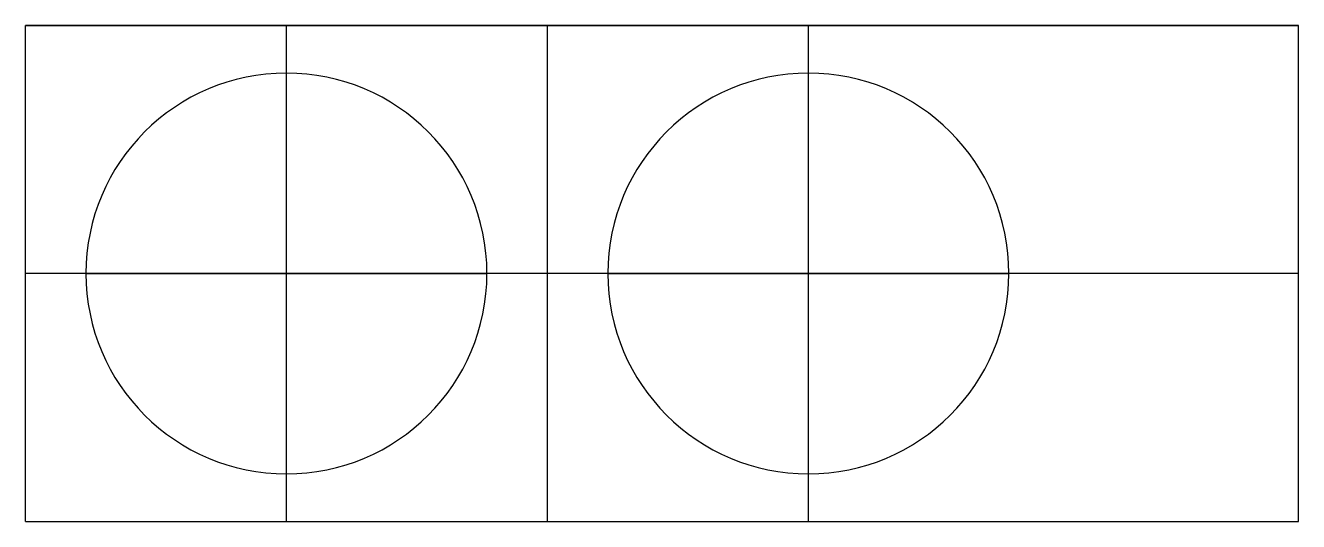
# Model space of a CAD drawing. Extents: x 0 to 1000, y 0 to 390.
import ezdxf

# ---------------------------------------------------------------- set-up
doc = ezdxf.new("R2010")
doc.units = 0
doc.layers.get('0').update_dxf_attribs({"linetype": 'CONTINUOUS'})

msp = doc.modelspace()

# ---------------------------------------------------------------- linework, layer by layer
at = {"linetype": 'CONTINUOUS'}
for p, q in [((1000, 390), (0, 390)), ((0, 0), (0, 390)), ((0, 390), (1000, 390)), ((205, 0), (205, 390)), ((410, 0), (410, 390)), ((615, 0), (615, 390)), ((1000, 0), (1000, 390)), ((205, 37.5), (205, 352.5)), ((615, 37.5), (615, 352.5)), ((1000, 195), (0, 195)), ((47.5, 195), (362.5, 195)), ((457.5, 195), (772.5, 195)), ((0, 0), (1000, 0)), ((0, 0), (1000, 0))]:
    msp.add_line(p, q, dxfattribs=at)
for centre, start, end in [((205, 195), 0, 180), ((615, 195), 0, 180), ((205, 195), 180, 0), ((615, 195), 180, 0)]:
    msp.add_arc(centre, 157.5, start, end, dxfattribs=at)

doc.saveas('drawing.dxf')
